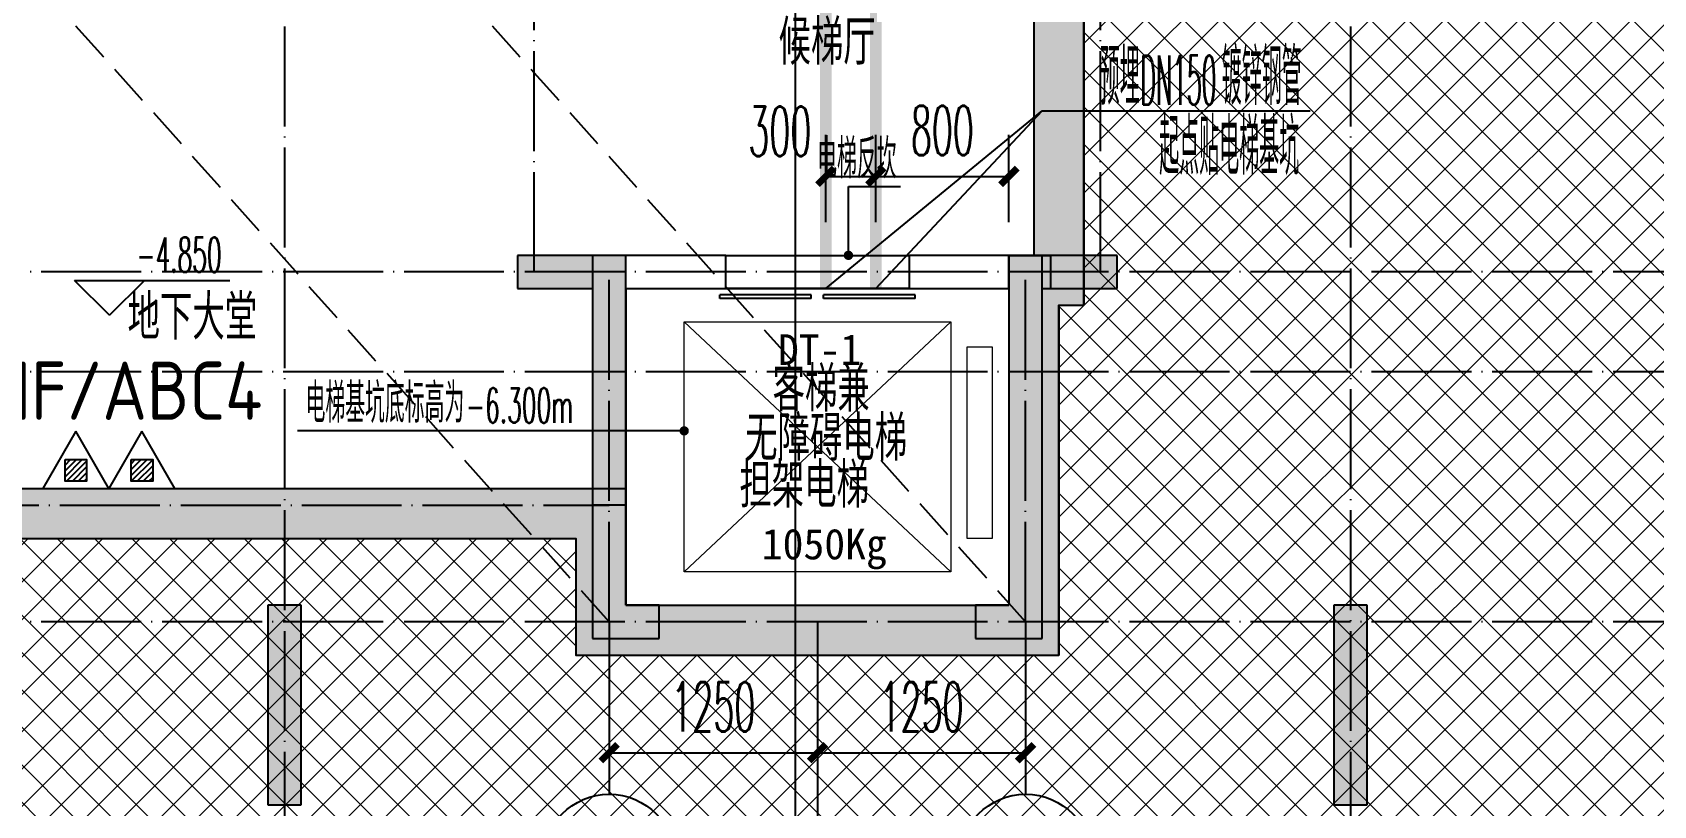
# Model space of a CAD drawing. Extents: x 27938 to 1507990, y 110129 to 923079.
# Drawn here: x 610596 to 620329, y 589820 to 594462 of the extents above; entities that cross this region are included whole.
import ezdxf
from ezdxf.enums import TextEntityAlignment as Align
from ezdxf.xclip import XClip

# ---------------------------------------------------------------- set-up
doc = ezdxf.new("R2010")
doc.units = 0
doc.header["$LTSCALE"] = 1000
doc.header["$MEASUREMENT"] = 0
doc.header["$XCLIPFRAME"] = 0
for name, pattern in [('__DASH', [0.35, 0.25, -0.1]), ('DASH', [0.35, 0.25, -0.1]), ('DOTE', [2.4200000000000004, 2, -0.2, 0.02, -0.2])]:
    doc.linetypes.add(name, pattern=pattern)
doc.layers.add('3.5方案汇报，与郭总、侯月琴确定户型_t8$0$STAIR', color=2, linetype='Continuous', lineweight=18)
doc.layers.add('填充', color=251, linetype='Continuous', lineweight=5)
for name, color, linetype in [('AXIS', 3, 'Continuous'), ('AXIS_TEXT', 7, 'Continuous'), ('COLUMN', 9, 'Continuous'), ('DIM_ELEV', 3, 'Continuous'), ('DIM_LEAD', 3, 'Continuous'), ('DIM_废水', 31, 'Continuous'), ('DOTE', 1, 'Continuous'), ('EQUIP_消防', 7, 'Continuous'), ('EQUIP_灭火器', 7, 'Continuous'), ('HS-A-墙-砖', 2, 'Continuous'), ('HS-A-墙-砼', 41, 'Continuous'), ('PIPE-废水', 31, 'TG_F'), ('PUB_HATCH', 8, 'Continuous'), ('PUB_TEXT', 4, 'Continuous'), ('TEXT_灭火器', 7, 'Continuous'), ('TWT_DIM', 3, 'Continuous'), ('WALL', 9, 'Continuous'), ('WINDOW', 4, 'Continuous'), ('建-墙-填充', 8, 'Continuous')]:
    doc.layers.add(name, color=color, linetype=linetype)
doc.styles.add('_TCH_AXIS', font='COMPLEX', dxfattribs={"bigfont": 'GBCBIG'})
doc.styles.add('_TCH_DIM', font='SIMPLEX.shx', dxfattribs={"width": 0.7, "bigfont": 'GBCBIG.shx'})
doc.styles.add('_TCH_DIM_T3', font='SIMPLEX.shx', dxfattribs={"width": 0.4941176470588236, "bigfont": 'GBCBIG.shx'})
doc.styles.add('COMPLEX', font='COMPLEX')
doc.styles.get("Standard").update_dxf_attribs({"font": 'gbenor.shx', "bigfont": 'gbcbig.shx'})
doc.styles.add('TG_LINETYPE', font='SIMPLEX', dxfattribs={"width": 0.8, "height": 3, "bigfont": 'HZTXT'})
doc.styles.add('黑体', font='simhei.ttf')
doc.linetypes.add('TG_F', pattern='A,2,-0.3,["F",TG_LINETYPE,S=0.1,R=0,X=-0.23,Y=-0.15],0', length=2.3)
doc.dimstyles.new('_TCH_ARCH&&100', dxfattribs={"dimtxt": 297.5, "dimasz": 100, "dimexe": 250, "dimexo": 300, "dimgap": 126.25, "dimtad": 1, "dimdec": 0, "dimzin": 0, "dimdsep": 46, "dimtxsty": '_TCH_DIM_T3', "dimblk": 'ARCHTICK', "dimcen": 0.09, "dimclrt": 4, "dimazin": 2, "dimtfac": 1, "dimtdec": 0, "dimtix": 1, "dimtmove": 2, "dimatfit": 3, "dimfxl": 100, "dimtolj": 1, "dimtzin": 0, "dimarcsym": 0})
doc.dimstyles.new('_TWT_ARCH&&100', dxfattribs={"dimtxt": 297.5, "dimasz": 100, "dimexe": 250, "dimexo": 300, "dimgap": 126.25, "dimtad": 1, "dimdec": 0, "dimzin": 0, "dimdsep": 46, "dimtxsty": '_TCH_DIM_T3', "dimblk": 'ARCHTICK', "dimcen": 0.09, "dimclrt": 7, "dimazin": 2, "dimtfac": 1, "dimtdec": 0, "dimtix": 1, "dimtmove": 2, "dimatfit": 3, "dimfxl": 1, "dimtolj": 1, "dimtzin": 0, "dimarcsym": 0})

# ---------------------------------------------------------------- blocks, each defined once
blk = doc.blocks.new('GFDGFSDFGD')
at = {"layer": 'PUB_HATCH'}
for points in [[(431966.5784036494, 370823.7242366532), (431316.5776486206, 370823.7237811558), (431316.5776486206, 370623.7235008508), (431766.5784036494, 370623.7242366532), (431766.5784024601, 368523.7281419866), (432166.5784024601, 368523.7281419866), (432166.5784024601, 368723.7281419866), (431966.5784025923, 368723.7281419866)], [(434266.5790002493, 370823.7242364994), (434266.5790013064, 368723.7281418327), (434066.5790014386, 368723.7281418327), (434066.5790014386, 368523.7281418327), (434466.5790014386, 368523.7281418327), (434466.5790002493, 370623.7242364994), (434916.5797552781, 370623.723500697), (434916.5797552781, 370823.7237810019)], [(429816.5903770567, 368723.7167772611), (429816.5903740046, 367523.7257142118), (430016.5903773749, 367523.7239627372), (430016.5903773351, 368723.7167773817)], [(436416.5670283146, 368723.7167763724), (436216.5670280362, 368723.7167764931), (436216.5670279742, 367523.7239626549), (436416.5670313978, 367523.7257141294)]]:
    blk.add_hatch(color=256, dxfattribs=at).paths.add_polyline_path(points)
at = {"layer": 'COLUMN', "color": 6}
for p, q in [((431966.5784036494, 370823.7242366532), (431316.5776486206, 370823.7237811558)), ((431316.5776486206, 370823.7237811558), (431316.5776486206, 370623.7235008508)), ((431966.5784025923, 368723.7281419866), (431966.5784036494, 370823.7242366532)), ((434266.5790002493, 370823.7242364994), (434266.5790013064, 368723.7281418327)), ((434916.5797552781, 370823.7237810019), (434266.5790002493, 370823.7242364994)), ((434916.5797552781, 370623.723500697), (434916.5797552781, 370823.7237810019)), ((431316.5776486206, 370623.7235008508), (431766.5784036494, 370623.7242366532)), ((431766.5784036494, 370623.7242366532), (431766.5784024601, 368523.7281419866)), ((434466.5790014386, 368523.7281418327), (434466.5790002493, 370623.7242364994)), ((434466.5790002493, 370623.7242364994), (434916.5797552781, 370623.723500697)), ((429816.5903770567, 368723.7167772611), (429816.5903740046, 367523.7257142118)), ((430016.5903773351, 368723.7167773817), (429816.5903770567, 368723.7167772611)), ((430016.5903773749, 367523.7239627372), (430016.5903773351, 368723.7167773817)), ((432166.5784024601, 368723.7281419866), (431966.5784025923, 368723.7281419866)), ((432166.5784024601, 368523.7281419866), (432166.5784024601, 368723.7281419866)), ((434266.5790013064, 368723.7281418327), (434066.5790014386, 368723.7281418327)), ((434066.5790014386, 368723.7281418327), (434066.5790014386, 368523.7281418327)), ((436416.5670283146, 368723.7167763724), (436216.5670280362, 368723.7167764931)), ((436216.5670280362, 368723.7167764931), (436216.5670279742, 367523.7239626549)), ((436416.5670313978, 367523.7257141294), (436416.5670283146, 368723.7167763724)), ((431766.5784024601, 368523.7281419866), (432166.5784024601, 368523.7281419866)), ((434066.5790014386, 368523.7281418327), (434466.5790014386, 368523.7281418327)), ((429816.5903740046, 367523.7257142118), (430016.5903773749, 367523.7239627372)), ((436216.5670279742, 367523.7239626549), (436416.5670313978, 367523.7257141294))]:
    blk.add_line(p, q, dxfattribs=at)
blk = doc.blocks.new('$DORLIB2D$00000127')
at = {"color": 0}
for points in [[(-0.5333333333328483, 0.7948983154366971), (-0.5333333333328483, 0.690405644187237)], [(-0.03333333333284827, 0.7948983154366971), (-0.5333333333328483, 0.7948983154366971)], [(-0.03333333333284827, 0.7948983154366971), (-0.03333333333284827, 0.690405644187237)], [(0.5333333333328483, 0.7948983154366971), (0.03333333333284827, 0.7948983154366971)], [(0.03333333333284827, 0.7948983154366971), (0.03333333333284827, 0.690405644187237)], [(0.5333333333328483, 0.7948983154366971), (0.5333333333328483, 0.690405644187237)], [(-0.03333333333284827, 0.690405644187237), (-0.5333333333328483, 0.690405644187237)], [(0.5333333333328483, 0.690405644187237), (0.03333333333284827, 0.690405644187237)], [(0.5, 0.4999999999999858), (-0.5, 0.4999999999999858)]]:
    blk.add_lwpolyline(points, dxfattribs=at)
blk = doc.blocks.new('A$C74D73064')
at = {"layer": 'PUB_HATCH'}
blk.add_hatch(color=256, dxfattribs=at).paths.add_polyline_path([(118063.0384658983, 17673.59050885252), (117763.0345611845, 17373.5905088525), (117763.0254501821, 16673.58574328673), (118063.0293548958, 16973.58574328671)])
at = {"layer": '填充'}
h = blk.add_hatch(dxfattribs=at)
h.set_pattern_fill('ANSI37', color=196, scale=100, style=0)
h.set_pattern_definition([(45, (-58932.59737397294, 57522.26104246161), (-112.2532015133644, 112.2532015133644), []), (135, (-58932.59737397294, 57522.26104246161), (-112.2532015133644, -112.2532015133644), [])])
h.paths.add_polyline_path([(117713.0347873358, 26673.58880965563), (117713.027807497, 25173.58439648885), (115163.0342666196, 25173.58439648873), (115163.0342666114, 23323.58563984511), (112162.9444614897, 23323.58563984593), (112162.944461487, 21073.60118549096), (113013.0466832343, 21073.56693949201), (113012.9889810322, 17373.59050885006), (117763.0345603736, 17373.52868499467), (117763.0308565806, 16673.58704488305), (120663.0330159289, 16673.58575970726), (120663.0353051919, 18773.65327837307), (120813.0364809121, 18773.51778691052), (120813.0341917342, 20673.72125824005), (120813.0312230967, 20673.83559061296), (120813.0381693014, 26673.58549266867)], flags=16)
h.paths.add_polyline_path([(122063.1425731329, 24973.82839983073), (120813.0362014109, 24973.82984714018), (120813.0391393763, 26673.82799488824), (122063.133088876, 26673.82048592455)])
h.paths.add_polyline_path([(104713.0339338902, 29573.58962593274), (158713.0208014316, 29573.58962593274), (158713.0208014316, 10073.58962710958), (104713.0339338902, 10073.58962710958)])
at = {"layer": '建-墙-填充'}
for points in [[(120813.0342625186, 24923.82201596553), (120513.0342119656, 25173.82165703046), (120513.0354455086, 19073.58553261344), (120813.0355061723, 18773.58553261102)], [(120363.0342345307, 18773.58553262043), (120513.033988234, 18873.58553261489), (120513.033971821, 19073.58553261322), (120363.0342345307, 19073.58553260706)], [(120513.033988234, 18873.58553261489), (120663.0339964406, 18773.58553261102), (120813.0355061723, 18773.58553261102), (120513.0354455086, 19073.58553261344)], [(120513.033988234, 18873.58553261489), (120363.0339964405, 18773.58553262043), (120363.0342918756, 16973.58574328671), (120663.0343411148, 16673.58574328673), (120663.0339964406, 18773.58553261102)], [(113312.9936596546, 17673.59050885252), (113012.9889810314, 17373.5905088525), (117763.0345611845, 17373.5905088525), (118063.0384658983, 17673.59050885252)], [(118063.0293548958, 16973.58574328671), (117763.0254501821, 16673.58574328673), (120663.0343411148, 16673.58574328673), (120363.0342918756, 16973.58574328671)]]:
    blk.add_hatch(color=256, dxfattribs=at).paths.add_polyline_path(points)
at = {"color": 251, "true_color": 0x636466}
blk.add_lwpolyline([(115163.0342666187, 24973.8363884245), (115163.0342666114, 23323.58563984511), (112162.9444614897, 23323.58563984593), (112162.944461487, 21073.60118549096), (113013.0466832343, 21073.56693949201), (113012.9889810322, 17373.59050885006), (117763.0345603736, 17373.52868499467), (117763.0308565806, 16673.58704488305), (120663.0330159289, 16673.58575970726), (120663.0353051919, 18773.65327837307), (120813.0364809121, 18773.51778691052), (120813.0341917342, 20673.72125824005), (120813.0312230967, 20673.83559061296), (120813.0362014109, 24973.82984714024)], dxfattribs=at)
at = {"layer": '3.5方案汇报，与郭总、侯月琴确定户型_t8$0$STAIR'}
for p, q in [((120013.033935172, 18673.57621455786), (118413.0339351716, 17173.57621455926)), ((118413.0339351716, 18673.57621455786), (120013.033935172, 17173.57621455926))]:
    blk.add_line(p, q, dxfattribs=at)
for points in [[(118413.0339351716, 17173.57621455926), (118413.0339351716, 18673.57621455786), (120013.033935172, 18673.57621455786), (120013.033935172, 17173.57621455926)], [(120113.0339351625, 17373.57621467474), (120113.0339351625, 18523.57621467521), (120263.0339351653, 18523.57621467521), (120263.0339351653, 17373.57621467474)]]:
    blk.add_lwpolyline(points, close=True, dxfattribs=at)
at = {"layer": 'DIM_ELEV'}
for p, q in [((114963.5035766956, 18713.45469701011), (114753.5035766956, 18923.45469701011)), ((114753.5035766956, 18923.45469701011), (115684.3922382118, 18923.45469701011)), ((114963.5035766956, 18713.45469701011), (115173.5035766956, 18923.45469701011))]:
    blk.add_line(p, q, dxfattribs=at)
at = {"layer": 'DIM_LEAD'}
for p, q in [((119399.1936669138, 19073.65292420937), (119399.1936669146, 19486.25390273752)), ((119399.1936669146, 19486.25390273752), (119711.2600213405, 19486.25390273752)), ((118210.9549334578, 18019.0426916657), (116090.9549334578, 18019.0426916657)), ((118413.0339351716, 18019.5426916657), (118210.9549334578, 18019.0426916657))]:
    blk.add_line(p, q, dxfattribs=at)
at = {"layer": 'DIM_LEAD', "const_width": 28}
for points in [[(119399.1936669138, 19059.65292420937, 1), (119399.1936669138, 19087.65292420937, 1)], [(118427.0338923173, 18019.57733147743, 1), (118399.0339780258, 18019.50805185398, 1)]]:
    blk.add_lwpolyline(points, format="xyb", close=True, dxfattribs=at)
at = {"layer": 'DOTE', "color": 5}
blk.add_line((119080.0351011315, 54519.2564616513), (119080.0351011314, 3986.254199284827), dxfattribs=at)
at = {"layer": 'DOTE', "linetype": 'DOTE', "ltscale": 0.3}
blk.add_line((113212.6530663504, 17573.86259508086), (117962.4588172955, 17573.86260892695), dxfattribs=at)
at = {"layer": 'HS-A-墙-砖'}
for p, q in [((117863.0336381735, 19073.58962592297), (117863.0336381736, 17573.59111756424)), ((120363.0342345307, 18873.58962592296), (120363.0342345307, 19073.58553260706)), ((120563.0342345295, 18873.58962592082), (120563.0342345295, 19073.58553260706)), ((118063.0336381735, 18873.58962592296), (118063.0336381736, 17573.59111756424)), ((118063.0336381736, 17573.59111756424), (117863.0336381736, 17573.59111756424))]:
    blk.add_line(p, q, dxfattribs=at)
at = {"layer": 'HS-A-墙-砼'}
for p, q in [((120513.0342119656, 25173.82165703046), (120513.0354455086, 19073.58553261344)), ((120813.0342625186, 24923.82201596553), (120813.0355061723, 18773.58553261102)), ((120363.0342345307, 19073.58553260706), (120513.033971821, 19073.58553261322)), ((120363.0342345307, 19073.58553260706), (120363.0342345307, 18773.58553262043)), ((120513.033971821, 19073.58553261322), (120513.0354455086, 19073.58553261344)), ((120363.0342345307, 18773.58553262043), (120363.0339964405, 18773.58553262043)), ((120363.0339964405, 18773.58553262043), (120363.0342918756, 16973.58574328671)), ((120663.0339964406, 18773.58553261102), (120663.0343411148, 16673.58574328673)), ((120663.0339964406, 18773.58553261102), (120813.0355061723, 18773.58553261102)), ((113312.9936596546, 17673.59050885252), (118063.0384658983, 17673.59050885252)), ((118063.0384658983, 17673.59050885252), (118063.0293548958, 16973.58574328671)), ((113012.9889810314, 17373.5905088525), (117763.0345611845, 17373.5905088525)), ((117763.0345611845, 17373.5905088525), (117763.0254501821, 16673.58574328673)), ((118063.0293548958, 16973.58574328671), (120363.0342918756, 16973.58574328671)), ((117763.0254501821, 16673.58574328673), (120663.0343411148, 16673.58574328673))]:
    blk.add_line(p, q, dxfattribs=at)
at = {"layer": 'PIPE-废水', "color": 202, "linetype": 'DASH', "ltscale": 0.5, "const_width": 70}
for points in [[(119263.033934855, 18873.57621456857), (119263.033934855, 22923.57622233976)], [(119563.033934855, 18873.57621456857), (119563.033934855, 22923.57622233976)]]:
    blk.add_lwpolyline(points, dxfattribs=at)
at = {"layer": 'WALL'}
for p, q in [((118663.033935172, 19073.58962592295), (117863.0336381735, 19073.58962592297)), ((118663.033935172, 18873.58962592297), (118663.033935172, 19073.58962592295)), ((120463.0342345326, 19073.58962592296), (119763.033935172, 19073.58962592294)), ((119763.033935172, 19073.58962592294), (119763.033935172, 18873.58962592297)), ((120463.0342345326, 19073.58962592296), (120613.0342338519, 19073.58962592296)), ((120613.0342338519, 19073.58962592296), (120613.0342338519, 18873.58962592296)), ((118063.0336381735, 18873.58962592296), (118663.033935172, 18873.58962592297)), ((119763.033935172, 18873.58962592297), (120363.0342345307, 18873.58962592296)), ((120563.0342345295, 18873.58962592082), (120613.0342338519, 18873.58962592296))]:
    blk.add_line(p, q, dxfattribs=at)
at = {"layer": 'WINDOW'}
for p, q in [((118663.0339351719, 19073.58962592296), (119763.0339351719, 19073.58962592296)), ((118663.0339351719, 18873.58962592296), (119763.0339351719, 18873.58962592296))]:
    blk.add_line(p, q, dxfattribs=at)
at = {"layer": '填充', "color": 196}
blk.add_lwpolyline([(115163.0342666187, 24973.8363884245), (115163.0342666114, 23323.58563984511), (112162.9444614897, 23323.58563984593), (112162.944461487, 21073.60118549096), (113013.0466832343, 21073.56693949201), (113012.9889810322, 17373.59050885006), (117763.0345603736, 17373.52868499467), (117763.0308565806, 16673.58704488305), (120663.0330159289, 16673.58575970726), (120663.0353051919, 18773.65327837307), (120813.0364809121, 18773.51778691052), (120813.0341917342, 20673.72125824005), (120813.0312230967, 20673.83559061296), (120813.0362014109, 24973.82984714024)], dxfattribs=at)
blk.add_blockref('GFDGFSDFGD', (-313903.5447653758, -351750.1352055786))
at = {"layer": 'WINDOW', "xscale": 1100, "yscale": -200, "zscale": 1100}
blk.add_blockref('$DORLIB2D$00000127', (119213.0339351719, 18973.58962592296), dxfattribs=at)
at = {"layer": 'DIM_ELEV', "color": 7, "style": '_TCH_DIM', "width": 0.4941176470588236}
blk.add_text('-4.850', height=208.25, dxfattribs=at).set_placement((115124.3922382118, 18972.45469701011))
at = {"layer": 'DIM_LEAD', "color": 7, "style": '_TCH_DIM'}
for s, height, width, p in [('电梯反坎', 236.3120567375886, 0.7, (119211.6164043192, 19535.25390273752)), ('电梯基坑底标高为', 236.3120567375886, 0.7, (116139.9549334578, 18068.0426916657)), ('-6.300m', 208.25, 0.4941176470588236, (117103.2740823939, 18068.0426916657))]:
    blk.add_text(s, height=height, dxfattribs=dict(at, width=width)).set_placement(p)
at = {"layer": 'PUB_TEXT', "color": 7}
for s, p in [('候梯厅', (118979.4988618345, 20217.99586749414)), ('地下大堂', (115071.3743407258, 18567.01020634011)), ('客梯兼', (118943.9131564859, 18135.65701847395)), ('无障碍电梯', (118779.344248591, 17839.88685056253)), ('担架电梯', (118744.9104081435, 17558.3281356002))]:
    blk.add_text(s, height=270.0709219858156, dxfattribs=at).set_placement(p)
at = {"layer": 'PUB_TEXT', "color": 246, "style": '黑体'}
for s, p in [('DT-1', (118975.9108732976, 18415.82743369846)), ('1050Kg', (118878.9108732976, 17248.15801428782))]:
    blk.add_text(s, height=184.0084388185654, dxfattribs=at).set_placement(p)
blk = doc.blocks.new('HFHFTHFD')
at = {"layer": 'DOTE', "color": 0, "linetype": 'DOTE', "ltscale": 0.3}
for p, q in [((429916.7956125877, 604548.8100471115), (429916.5572264311, 593448.8100475312)), ((436316.361792734, 604548.8100471115), (436316.6001788905, 593448.8100475312)), ((431416.5779594908, 602348.8100463725), (431416.5779592263, 603948.8100463734)), ((434816.5794645891, 602348.8100463725), (434816.5794648536, 603948.8100463734)), ((472616.5787020951, 602348.8100463724), (418616.5787028495, 602348.8100463726)), ((431866.5787074884, 600248.8100463784), (431866.5787075731, 602348.8100463543)), ((434366.5786978334, 600248.8100463304), (434366.5786977486, 602348.8100463543)), ((472616.5787020951, 601748.8100473221), (418616.5787028495, 601748.8100473222)), ((472616.5787020951, 600248.810045596), (418616.5787028495, 600248.8100466327)), ((433116.5787096269, 600248.8100463543), (433116.5787096269, 593448.8100475312))]:
    blk.add_line(p, q, dxfattribs=at)
blk = doc.blocks.new('_ArchTick')
at = {"color": 0, "linetype": 'ByBlock', "const_width": 0.4}
blk.add_lwpolyline([(-0.5, -0.5), (0.5, 0.5)], dxfattribs=at)
blk = doc.blocks.new('*D214')
at = {"layer": 'Defpoints', "color": 0}
for p in [(616459.4180750229, 593598.0322254429), (615659.4180747065, 593023.7467501856), (616459.4180750229, 593023.7467501856)]:
    blk.add_point(p, dxfattribs=at)
at = {"layer": 'TWT_DIM', "color": 0, "lineweight": -2}
for p, q in [((615659.4180747065, 593323.7467501856), (615659.4180747065, 593848.0322254429)), ((616459.4180750229, 593323.7467501856), (616459.4180750229, 593848.0322254429)), ((615659.4180747065, 593598.0322254429), (616459.4180750229, 593598.0322254429))]:
    blk.add_line(p, q, dxfattribs=at)
at = {"layer": 'TWT_DIM', "color": 0, "lineweight": -2, "xscale": 100, "yscale": 100, "zscale": 100, "rotation": 180}
blk.add_blockref('_ArchTick', (615659.4180747065, 593598.0322254429), dxfattribs=at)
at = {"layer": 'TWT_DIM', "color": 0, "lineweight": -2, "xscale": 100, "yscale": 100, "zscale": 100}
blk.add_blockref('_ArchTick', (616459.4180750229, 593598.0322254429), dxfattribs=at)
at = {"layer": 'TWT_DIM', "color": 7, "insert": (616059.4180748647, 593873.0322254429), "char_height": 297.5, "attachment_point": 5, "style": '_TCH_DIM_T3'}
blk.add_mtext('\\A1;800', dxfattribs=at)
blk = doc.blocks.new('*D215')
at = {"layer": 'Defpoints', "color": 0}
for p in [(615659.4180747065, 593598.0322254429), (615359.4180747065, 593023.7467501856), (615659.4180747065, 593023.7467501856)]:
    blk.add_point(p, dxfattribs=at)
at = {"layer": 'TWT_DIM', "color": 0, "lineweight": -2}
for p, q in [((615359.4180747065, 593323.7467501856), (615359.4180747065, 593848.0322254429)), ((615659.4180747065, 593323.7467501856), (615659.4180747065, 593848.0322254429)), ((615359.4180747065, 593598.0322254429), (615659.4180747065, 593598.0322254429))]:
    blk.add_line(p, q, dxfattribs=at)
at = {"layer": 'TWT_DIM', "color": 0, "lineweight": -2, "xscale": 100, "yscale": 100, "zscale": 100, "rotation": 180}
blk.add_blockref('_ArchTick', (615359.4180747065, 593598.0322254429), dxfattribs=at)
at = {"layer": 'TWT_DIM', "color": 0, "lineweight": -2, "xscale": 100, "yscale": 100, "zscale": 100}
blk.add_blockref('_ArchTick', (615659.4180747065, 593598.0322254429), dxfattribs=at)
at = {"layer": 'TWT_DIM', "color": 7, "insert": (615084.1812985662, 593868.2433469014), "char_height": 297.5, "attachment_point": 5, "style": '_TCH_DIM_T3'}
blk.add_mtext('\\A1;300', dxfattribs=at)
blk = doc.blocks.new('*D315')
at = {"layer": 'AXIS', "color": 0, "lineweight": -2}
for p, q in [((614059.3968990636, 590623.7467502082), (614059.3968990636, 589887.483690186)), ((615309.3968970822, 590623.7467502082), (615309.3968970822, 589887.483690186)), ((614059.3968990636, 590137.483690186), (615309.3968970822, 590137.483690186))]:
    blk.add_line(p, q, dxfattribs=at)
at = {"layer": 'Defpoints', "color": 0}
for p in [(614059.3968990636, 590923.7467502082), (615309.3968970822, 590923.7467502082), (615309.3968970822, 590137.483690186)]:
    blk.add_point(p, dxfattribs=at)
at = {"layer": 'AXIS', "color": 0, "lineweight": -2, "xscale": 100, "yscale": 100, "zscale": 100, "rotation": 180}
blk.add_blockref('_ArchTick', (614059.3968990636, 590137.483690186), dxfattribs=at)
at = {"layer": 'AXIS', "color": 0, "lineweight": -2, "xscale": 100, "yscale": 100, "zscale": 100}
blk.add_blockref('_ArchTick', (615309.3968970822, 590137.483690186), dxfattribs=at)
at = {"layer": 'AXIS', "color": 4, "insert": (614684.3968980729, 590412.483690186), "char_height": 297.5, "attachment_point": 5, "style": '_TCH_DIM_T3'}
blk.add_mtext('\\A1;1250', dxfattribs=at)
blk = doc.blocks.new('*D316')
at = {"layer": 'AXIS', "color": 0, "lineweight": -2}
for p, q in [((615309.3968970822, 590623.7467502082), (615309.3968970822, 589887.483690186)), ((616559.3968951011, 590623.7467502082), (616559.3968951011, 589887.483690186)), ((615309.3968970822, 590137.483690186), (616559.3968951011, 590137.483690186))]:
    blk.add_line(p, q, dxfattribs=at)
at = {"layer": 'Defpoints', "color": 0}
for p in [(615309.3968970822, 590923.7467502082), (616559.3968951011, 590923.7467502082), (616559.3968951011, 590137.483690186)]:
    blk.add_point(p, dxfattribs=at)
at = {"layer": 'AXIS', "color": 0, "lineweight": -2, "xscale": 100, "yscale": 100, "zscale": 100, "rotation": 180}
blk.add_blockref('_ArchTick', (615309.3968970822, 590137.483690186), dxfattribs=at)
at = {"layer": 'AXIS', "color": 0, "lineweight": -2, "xscale": 100, "yscale": 100, "zscale": 100}
blk.add_blockref('_ArchTick', (616559.3968951011, 590137.483690186), dxfattribs=at)
at = {"layer": 'AXIS', "color": 4, "insert": (615934.3968960916, 590412.483690186), "char_height": 297.5, "attachment_point": 5, "style": '_TCH_DIM_T3'}
blk.add_mtext('\\A1;1250', dxfattribs=at)
blk = doc.blocks.new('_AXISO')
blk.add_circle((0, 0), 0.5)
at = {"layer": 'AXIS_TEXT', "style": 'COMPLEX', "width": 1.041666666666667}
blk.add_attdef('A', text='', height=0.56, dxfattribs=at).set_placement((-0.25, -0.28), (0.25, -0.28), align=Align.FIT)
blk = doc.blocks.new('$ATTACHMENT$00000214')
h = blk.add_hatch()
h.set_pattern_fill('ANSI31', color=256, scale=200, style=0)
h.set_pattern_definition([(45, (-38543.80223862439, -6842.63859106258), (-17.67766952966369, 17.67766952966369), [])])
h.paths.add_polyline_path([(-64.92232553117356, 1.936813719180464), (64.922325531159, 1.936813719180464), (64.922325531159, -127.9078373431521), (-64.92232553117356, -127.9078373431521)])
for points in [[(0, 171.8081853693711), (-198.3870041439732, -171.8081853693711), (198.3870041439732, -171.8081853693711)], [(-64.92232553117356, 1.936813719180464), (64.922325531159, 1.936813719180464), (64.922325531159, -127.9078373431521), (-64.92232553117356, -127.9078373431521)]]:
    blk.add_lwpolyline(points, close=True)
blk = doc.blocks.new('$TwtSys$00000545')
for p, q in [((0, 343.6163707387168), (-198.3870041440241, 0)), ((198.3870041440241, 0), (0, 343.6163707387168))]:
    blk.add_line(p, q)
at = {"layer": 'EQUIP_消防'}
blk.add_blockref('$ATTACHMENT$00000214', (0, 171.8081853693584), dxfattribs=at)

msp = doc.modelspace()

# ---------------------------------------------------------------- linework, layer by layer
at = {"color": 8, "linetype": '__DASH'}
for p, q in [((614059.2026366496, 590923.7467640039), (596736.5719531917, 610277.7822577126)), ((616559.3983029253, 590923.7467640039), (599236.7676194673, 610277.7822577126))]:
    msp.add_line(p, q, dxfattribs=at)
at = {"layer": 'AXIS', "color": 8}
for p, q in [((614059.396897081, 590923.7467502082), (614059.396897081, 589887.483690186)), ((616559.3968970835, 590923.7469709554), (616559.3970800852, 589887.4839109333))]:
    msp.add_line(p, q, dxfattribs=at)
at = {"layer": 'DIM_废水'}
for p, q in [((615359.4180747065, 592923.7500467064), (616659.033479442, 593991.8662617225)), ((615659.4180747065, 592923.7500467064), (616659.033479442, 593991.8662617225)), ((616659.033479442, 593991.8662617225), (618268.3994794419, 593991.8662617225))]:
    msp.add_line(p, q, dxfattribs=at)
at = {"layer": 'PIPE-废水', "const_width": 55.00000000000001}
for points in [[(615359.4180747065, 592923.7500467064), (615359.4180747065, 596973.7500544776)], [(615659.4180747065, 592923.7500467064), (615659.4180747065, 596973.7500544776)]]:
    msp.add_lwpolyline(points, dxfattribs=at)

# ---------------------------------------------------------------- block references
at = {"color": 8}
ref = msp.add_blockref('A$C74D73064', (496096.3629572885, 574050.1571242533), dxfattribs=at)
XClip(ref).set_block_clipping_path([(104713.0339338902, 10073.589627109584), (158713.0208014316, 29573.5896259328)])
at = {"color": 169}
msp.add_blockref('HFHFTHFD', (182192.8181883293, -9325.063296168228), dxfattribs=at)
at = {"color": 8}
msp.add_blockref('GFDGFSDFGD', (182192.8181919127, 222300.0219186748), dxfattribs=at)
at = {"layer": 'AXIS', "color": 8}
ref = msp.add_blockref('_AXISO', (614059.396897081, 589487.483690186), dxfattribs=dict(at, xscale=800, yscale=800, zscale=800))
ref.add_attrib('A', '9', dxfattribs={"layer": 'AXIS_TEXT', "color": 8, "ltscale": 0.5, "height": 452.5483399593904, "style": '_TCH_AXIS', "width": 1.500000000000254}).set_placement((613833.1227271013, 589261.2095202063), (614285.6710670608, 589261.2095202063), align=Align.FIT)
ref = msp.add_blockref('_AXISO', (616559.3971507243, 589487.4839109333), dxfattribs=dict(at, xscale=800, yscale=800, zscale=800))
ref.add_attrib('A', '11', dxfattribs={"layer": 'AXIS_TEXT', "color": 8, "ltscale": 0.5, "height": 452.5483399593904, "style": '_TCH_AXIS', "width": 0.8750000000001477}).set_placement((616333.1229807446, 589261.2097409535), (616785.671320704, 589261.2097409535), align=Align.FIT)
at = {"layer": 'EQUIP_灭火器'}
for p in [(610857.135995856, 591723.7476331058), (611253.9100041441, 591723.7476331058)]:
    msp.add_blockref('$TwtSys$00000545', p, dxfattribs=at)

# ---------------------------------------------------------------- texts
at = {"layer": 'DIM_废水', "color": 7, "style": '_TCH_DIM_T3'}
for s, height, width, p in [('镀锌钢管', 337.5886524822695, 0.4941176470588236, (617736.6097422704, 594026.8662617225)), ('预埋', 337.5886524822695, 0.4941176470588236, (617004.5797047236, 594026.8662617225)), ('DN150', 297.5, 0.3487889273356401, (617247.4332716822, 594026.8662617225)), ('起点贴电梯基坑', 337.5886524822695, 0.4941176470588236, (617361.2905933342, 593606.8662617225))]:
    msp.add_text(s, height=height, dxfattribs=dict(at, width=width)).set_placement(p)
at = {"layer": 'TEXT_灭火器'}
msp.add_text('MF/ABC4', height=350, dxfattribs=at).set_placement((610297.1896666667, 592136.0872779923))

# ---------------------------------------------------------------- dimensions: what is measured, and where the dimension line sits
at = {"layer": 'AXIS', "color": 8}
for p1, p2, picture, middle in [((614059.3968990636, 590923.7467502082), (615309.3968970822, 590923.7467502082), '*D315', (614684.3968980729, 590412.483690186)), ((615309.3968970822, 590923.7467502082), (616559.3968951011, 590923.7467502082), '*D316', (615934.3968960916, 590412.483690186))]:
    dim = msp.add_aligned_dim(p1=p1, p2=p2, distance=-786.2630600221455, dimstyle='_TCH_ARCH&&100', dxfattribs=at)
    dim.commit()
    dim.dimension.update_dxf_attribs({"geometry": picture, "text_midpoint": middle})
at = {"layer": 'TWT_DIM'}
dim = msp.add_linear_dim(base=(615659.4180747065, 593598.0322254429), p1=(615359.4180747065, 593023.7467501856), p2=(615659.4180747065, 593023.7467501856), angle=0, dimstyle='_TWT_ARCH&&100', dxfattribs=at)
dim.commit()
dim.dimension.update_dxf_attribs({"geometry": '*D215', "text_midpoint": (615084.1812985662, 593868.2433469014), "dimtype": 129})
dim = msp.add_aligned_dim(p1=(615659.4180747065, 593023.7467501856), p2=(616459.4180750229, 593023.7467501856), distance=574.2854752573185, dimstyle='_TWT_ARCH&&100', dxfattribs=at)
dim.commit()
dim.dimension.update_dxf_attribs({"geometry": '*D214', "text_midpoint": (616059.4180748647, 593873.0322254429)})

doc.saveas('drawing.dxf')
